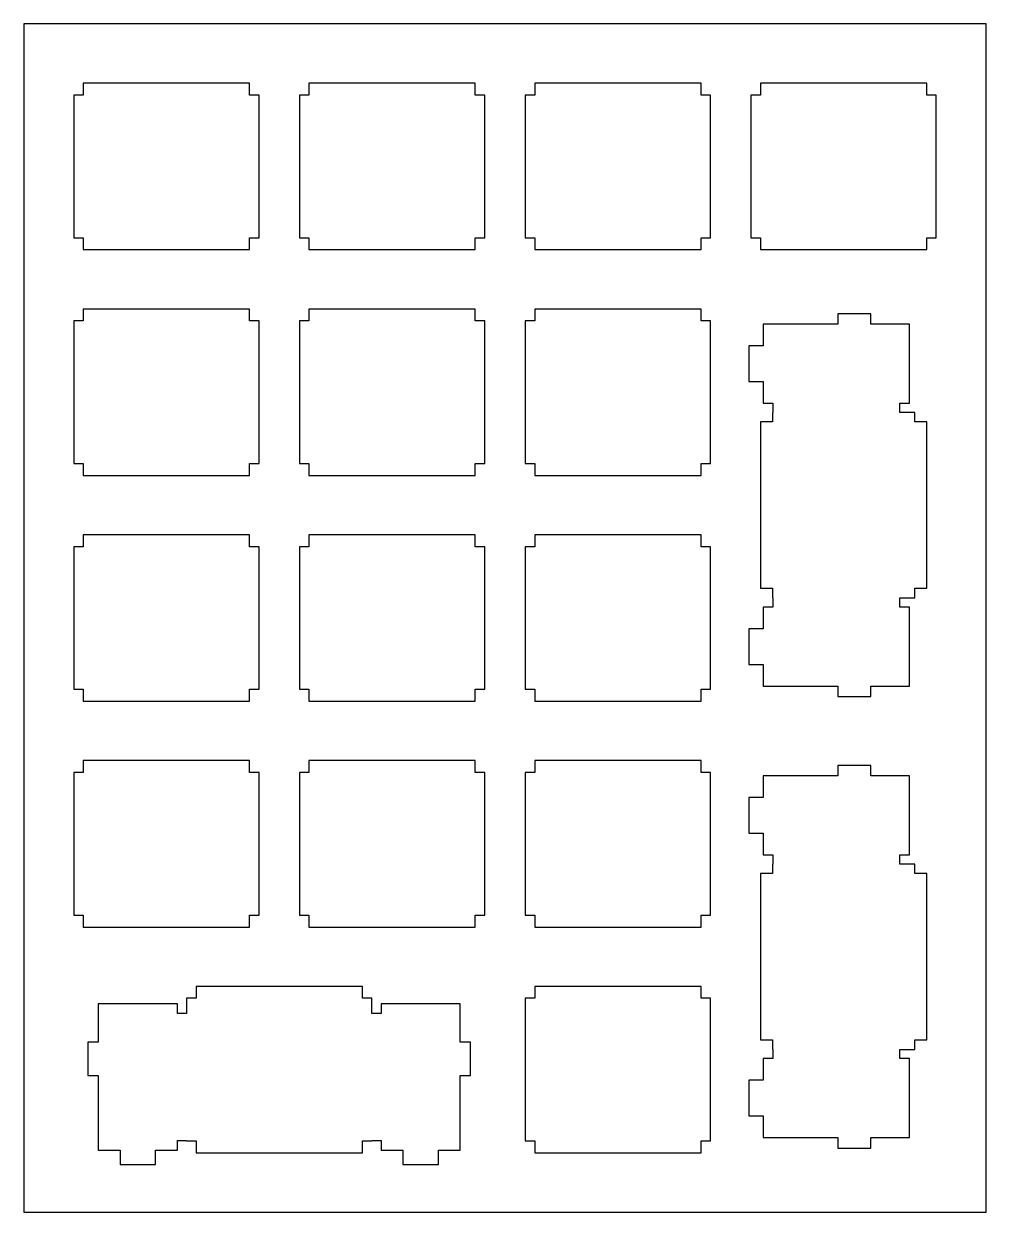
# Model space of a CAD drawing. Header units: millimetres. Extents: x 0 to 81, y 0 to 100.
import ezdxf

# ---------------------------------------------------------------- set-up
doc = ezdxf.new("R2010")
doc.units = ezdxf.units.MM
doc.layers.add('Layer1', color=7, linetype='CONTINUOUS')

msp = doc.modelspace()

# ---------------------------------------------------------------- linework, layer by layer
at = {"layer": 'Layer1'}
for points in [[(0, 0), (81, 0), (81, 100), (0, 100), (0, 0)], [(19, 82), (19.8, 82), (19.8, 94), (19, 94), (19, 95), (5, 95), (5, 94), (4.2, 94), (4.2, 82), (5, 82), (5, 81), (19, 81), (19, 82)], [(38, 82), (38.8, 82), (38.8, 94), (38, 94), (38, 95), (24, 95), (24, 94), (23.2, 94), (23.2, 82), (24, 82), (24, 81), (38, 81), (38, 82)], [(57, 82), (57.8, 82), (57.8, 94), (57, 94), (57, 95), (43, 95), (43, 94), (42.2, 94), (42.2, 82), (43, 82), (43, 81), (57, 81), (57, 82)], [(76, 82), (76.8, 82), (76.8, 94), (76, 94), (76, 95), (62, 95), (62, 94), (61.2, 94), (61.2, 82), (62, 82), (62, 81), (76, 81), (76, 82)], [(19, 63), (19.8, 63), (19.8, 75), (19, 75), (19, 76), (5, 76), (5, 75), (4.2, 75), (4.2, 63), (5, 63), (5, 62), (19, 62), (19, 63)], [(38, 63), (38.8, 63), (38.8, 75), (38, 75), (38, 76), (24, 76), (24, 75), (23.2, 75), (23.2, 63), (24, 63), (24, 62), (38, 62), (38, 63)], [(57, 63), (57.8, 63), (57.8, 75), (57, 75), (57, 76), (43, 76), (43, 75), (42.2, 75), (42.2, 63), (43, 63), (43, 62), (57, 62), (57, 63)], [(62.23, 69.9), (62.23, 68.075), (63.03, 68.075), (63.03, 67.3), (63, 67.3), (63, 66.5), (62, 66.5), (62, 52.5), (63, 52.5), (63, 51.7), (63.03, 51.7), (63.03, 50.925), (62.23, 50.925), (62.23, 49.1), (61.03, 49.1), (61.03, 46.1), (62.23, 46.1), (62.23, 44.275), (68.5, 44.275), (68.5, 43.4), (71.3, 43.4), (71.3, 44.275), (74.53, 44.275), (74.53, 50.925), (73.73, 50.925), (73.73, 51.7), (75, 51.7), (75, 52.5), (76, 52.5), (76, 66.5), (75, 66.5), (75, 67.3), (73.73, 67.3), (73.73, 68.075), (74.53, 68.075), (74.53, 74.725), (71.3, 74.725), (71.3, 75.6), (68.5, 75.6), (68.5, 74.725), (62.23, 74.725), (62.23, 72.9), (61.03, 72.9), (61.03, 69.9), (62.23, 69.9)], [(19, 44), (19.8, 44), (19.8, 56), (19, 56), (19, 57), (5, 57), (5, 56), (4.2, 56), (4.2, 44), (5, 44), (5, 43), (19, 43), (19, 44)], [(38, 44), (38.8, 44), (38.8, 56), (38, 56), (38, 57), (24, 57), (24, 56), (23.2, 56), (23.2, 44), (24, 44), (24, 43), (38, 43), (38, 44)], [(57, 44), (57.8, 44), (57.8, 56), (57, 56), (57, 57), (43, 57), (43, 56), (42.2, 56), (42.2, 44), (43, 44), (43, 43), (57, 43), (57, 44)], [(19, 25), (19.8, 25), (19.8, 37), (19, 37), (19, 38), (5, 38), (5, 37), (4.2, 37), (4.2, 25), (5, 25), (5, 24), (19, 24), (19, 25)], [(38, 25), (38.8, 25), (38.8, 37), (38, 37), (38, 38), (24, 38), (24, 37), (23.2, 37), (23.2, 25), (24, 25), (24, 24), (38, 24), (38, 25)], [(57, 25), (57.8, 25), (57.8, 37), (57, 37), (57, 38), (43, 38), (43, 37), (42.2, 37), (42.2, 25), (43, 25), (43, 24), (57, 24), (57, 25)], [(62.23, 31.9), (62.23, 30.075), (63.03, 30.075), (63.03, 29.3), (63, 29.3), (63, 28.5), (62, 28.5), (62, 14.5), (63, 14.5), (63, 13.7), (63.03, 13.7), (63.03, 12.925), (62.23, 12.925), (62.23, 11.1), (61.03, 11.1), (61.03, 8.1), (62.23, 8.1), (62.23, 6.275), (68.5, 6.275), (68.5, 5.4), (71.3, 5.4), (71.3, 6.275), (74.53, 6.275), (74.53, 12.925), (73.73, 12.925), (73.73, 13.7), (75, 13.7), (75, 14.5), (76, 14.5), (76, 28.5), (75, 28.5), (75, 29.3), (73.73, 29.3), (73.73, 30.075), (74.53, 30.075), (74.53, 36.725), (71.3, 36.725), (71.3, 37.6), (68.5, 37.6), (68.5, 36.725), (62.23, 36.725), (62.23, 34.9), (61.03, 34.9), (61.03, 31.9), (62.23, 31.9)], [(11.1, 5.23), (12.925, 5.23), (12.925, 6.03), (13.7, 6.03), (13.7, 6), (14.5, 6), (14.5, 5), (28.5, 5), (28.5, 6), (29.3, 6), (29.3, 6.03), (30.075, 6.03), (30.075, 5.23), (31.9, 5.23), (31.9, 4.03), (34.9, 4.03), (34.9, 5.23), (36.725, 5.23), (36.725, 11.5), (37.6, 11.5), (37.6, 14.3), (36.725, 14.3), (36.725, 17.53), (30.075, 17.53), (30.075, 16.73), (29.3, 16.73), (29.3, 18), (28.5, 18), (28.5, 19), (14.5, 19), (14.5, 18), (13.7, 18), (13.7, 16.73), (12.925, 16.73), (12.925, 17.53), (6.275, 17.53), (6.275, 14.3), (5.4, 14.3), (5.4, 11.5), (6.275, 11.5), (6.275, 5.23), (8.1, 5.23), (8.1, 4.03), (11.1, 4.03), (11.1, 5.23)], [(57, 6), (57.8, 6), (57.8, 18), (57, 18), (57, 19), (43, 19), (43, 18), (42.2, 18), (42.2, 6), (43, 6), (43, 5), (57, 5), (57, 6)]]:
    msp.add_lwpolyline(points, close=True, dxfattribs=at)

doc.saveas('drawing.dxf')
